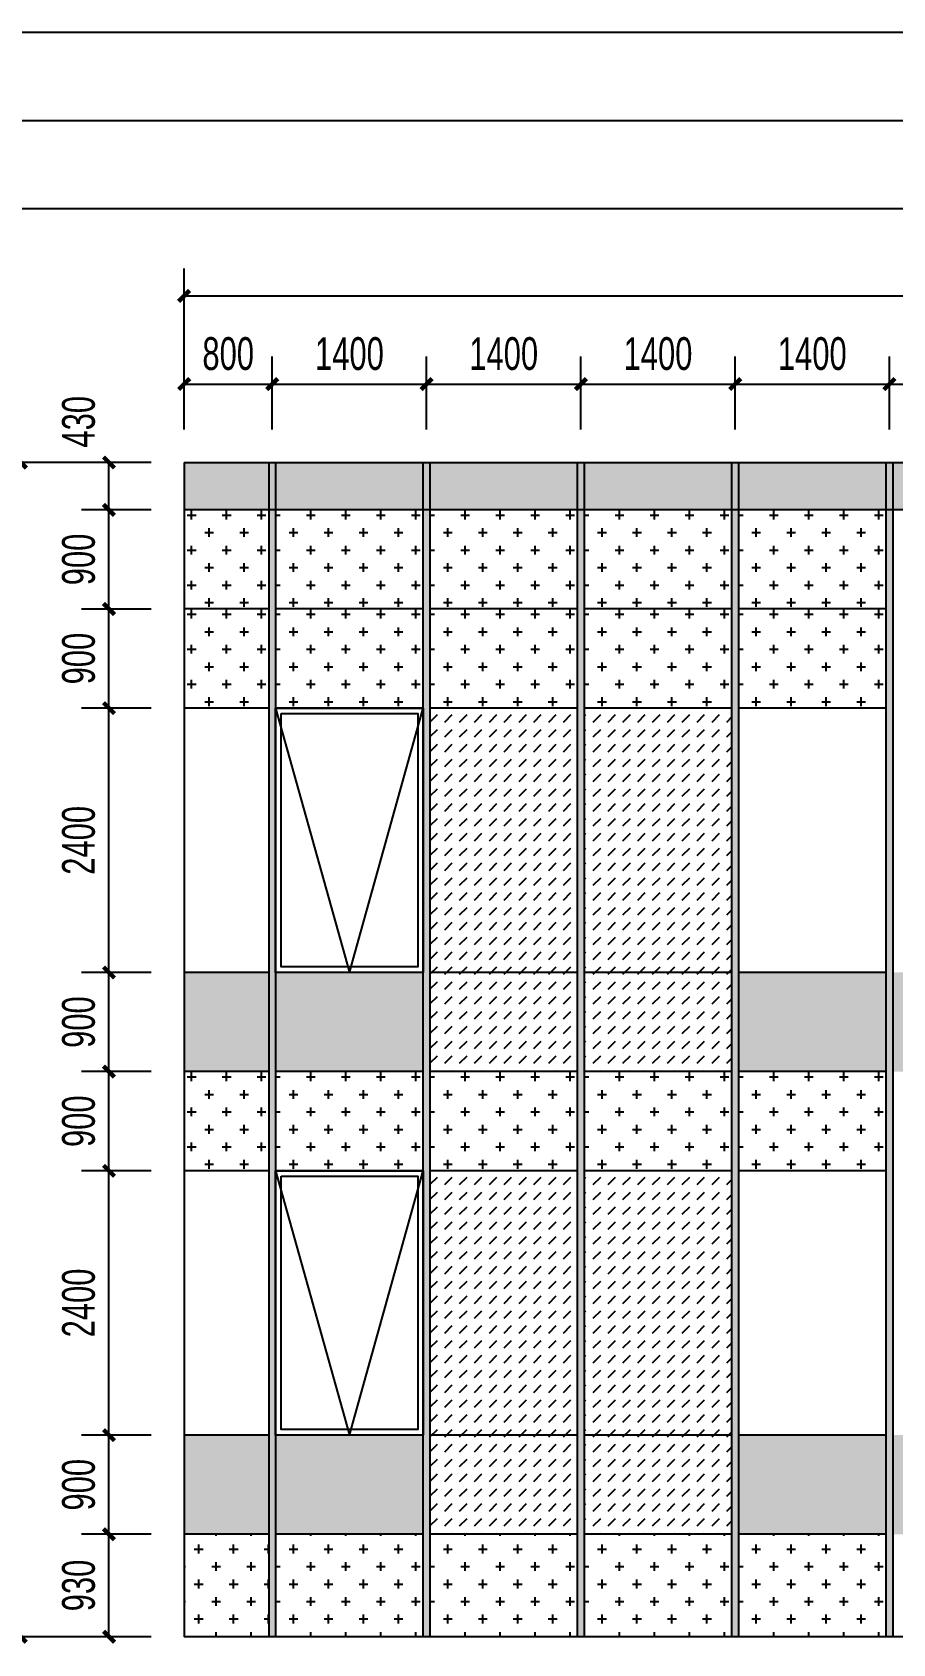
# Model space of a CAD drawing. Extents: x -3 to 440502, y -49243 to 59402.
# Drawn here: x 407219 to 415027, y 25198 to 39828 of the extents above; entities that cross this region are included whole.
import ezdxf

# ---------------------------------------------------------------- set-up
doc = ezdxf.new("R2010")
doc.units = 0
doc.header["$LTSCALE"] = 1000
doc.header["$MEASUREMENT"] = 0
for name, color, linetype in [('01-标注_尺寸', 124, 'Continuous'), ('05-填充_156', 156, 'Continuous'), ('05-填充_18', 18, 'Continuous'), ('05-填充_天正', 26, 'Continuous'), ('A-0-图名图例', 2, 'Continuous'), ('A-C_窗', 140, 'Continuous'), ('D_铝板', 181, 'Continuous'), ('E-立面', 255, 'Continuous')]:
    doc.layers.add(name, color=color, linetype=linetype)
doc.styles.add('_TCH_DIM_T3', font='ros.shx', dxfattribs={"width": 0.705882, "bigfont": 'jd.shx'})
doc.dimstyles.new('_TCH_ARCH&&100', dxfattribs={"dimtxt": 297.5, "dimasz": 100, "dimexe": 250, "dimexo": 300, "dimgap": 126.25, "dimtad": 1, "dimdec": 0, "dimzin": 0, "dimdsep": 46, "dimtxsty": '_TCH_DIM_T3', "dimblk": 'ARCHTICK', "dimcen": 0.09, "dimclrt": 7, "dimazin": 2, "dimtfac": 1, "dimtdec": 0, "dimtix": 1, "dimtmove": 2, "dimatfit": 3, "dimfxl": 0, "dimtolj": 1, "dimtzin": 0, "dimarcsym": 0})
pattern_1 = [(45, (422681.58, 60348.03), (4e-14, 134.70384), [95.25, -95.25])]
pattern_2 = [(45, (422681.58, 64548.03), (4e-14, 134.70384), [95.25, -95.25])]

# ---------------------------------------------------------------- blocks, each defined once
blk = doc.blocks.new('*U92')
for p, q in [((0, 1600), (29903, 1600)), ((0, 800), (29903, 800)), ((0, 0), (29903, 0))]:
    blk.add_line(p, q)
blk = doc.blocks.new('A$C2DDF4F07')
at = {"layer": 'A-C_窗'}
for points in [[(0, 2400), (1340, 2400), (1340, 0), (0, 0)], [(50, 2350), (1290, 2350), (1290, 50), (50, 50)]]:
    blk.add_lwpolyline(points, close=True, dxfattribs=at)
blk.add_lwpolyline([(0, 2400), (670, 0), (1340, 2400)], dxfattribs=at)
blk = doc.blocks.new('*U22')
at = {"layer": '05-填充_18'}
h = blk.add_hatch(color=256, dxfattribs=at)
h.dxf.hatch_style = 1
h.paths.add_polyline_path([(60, -10350), (0, -10350), (0, 310), (60, 310)])
blk.add_lwpolyline([(60, -10350), (0, -10350), (0, 310), (60, 310)], close=True)
blk = doc.blocks.new('_ArchTick')
at = {"color": 0, "linetype": 'ByBlock', "const_width": 0.4}
blk.add_lwpolyline([(-0.5, -0.5), (0.5, 0.5)], dxfattribs=at)
blk = doc.blocks.new('*D958')
at = {"layer": '01-标注_尺寸', "color": 0, "lineweight": -2, "transparency": 16777216}
for p, q in [((408297, 26192), (407665, 26192)), ((407915, 25262), (407915, 26192)), ((408297, 25262), (407665, 25262))]:
    blk.add_line(p, q, dxfattribs=at)
at = {"layer": 'Defpoints', "color": 0, "transparency": 16777216}
for p in [(407915, 26192), (408597, 26192), (408597, 25262)]:
    blk.add_point(p, dxfattribs=at)
at = {"layer": '01-标注_尺寸', "color": 0, "lineweight": -2, "transparency": 16777216, "xscale": 100, "yscale": 100, "zscale": 100}
for p, rotation in [((407915, 26192), 90), ((407915, 25262), 270)]:
    blk.add_blockref('_ArchTick', p, dxfattribs=dict(at, rotation=rotation))
at = {"layer": '01-标注_尺寸', "color": 7, "transparency": 16777216, "insert": (407640, 25727), "char_height": 297.5, "attachment_point": 5, "rotation": 90, "style": '_TCH_DIM_T3'}
blk.add_mtext('\\A1;930', dxfattribs=at)
blk = doc.blocks.new('*D959')
at = {"layer": '01-标注_尺寸', "color": 0, "lineweight": -2, "transparency": 16777216}
for p, q in [((408297, 27092), (407665, 27092)), ((407915, 26192), (407915, 27092)), ((408297, 26192), (407665, 26192))]:
    blk.add_line(p, q, dxfattribs=at)
at = {"layer": 'Defpoints', "color": 0, "transparency": 16777216}
for p in [(407915, 27092), (408597, 27092), (408597, 26192)]:
    blk.add_point(p, dxfattribs=at)
at = {"layer": '01-标注_尺寸', "color": 0, "lineweight": -2, "transparency": 16777216, "xscale": 100, "yscale": 100, "zscale": 100}
for p, rotation in [((407915, 27092), 90), ((407915, 26192), 270)]:
    blk.add_blockref('_ArchTick', p, dxfattribs=dict(at, rotation=rotation))
at = {"layer": '01-标注_尺寸', "color": 7, "transparency": 16777216, "insert": (407640, 26642), "char_height": 297.5, "attachment_point": 5, "rotation": 90, "style": '_TCH_DIM_T3'}
blk.add_mtext('\\A1;900', dxfattribs=at)
blk = doc.blocks.new('*D960')
at = {"layer": '01-标注_尺寸', "color": 0, "lineweight": -2, "transparency": 16777216}
for p, q in [((408297, 29492), (407665, 29492)), ((407915, 27092), (407915, 29492)), ((408297, 27092), (407665, 27092))]:
    blk.add_line(p, q, dxfattribs=at)
at = {"layer": 'Defpoints', "color": 0, "transparency": 16777216}
for p in [(407915, 29492), (408597, 29492), (408597, 27092)]:
    blk.add_point(p, dxfattribs=at)
at = {"layer": '01-标注_尺寸', "color": 0, "lineweight": -2, "transparency": 16777216, "xscale": 100, "yscale": 100, "zscale": 100}
for p, rotation in [((407915, 29492), 90), ((407915, 27092), 270)]:
    blk.add_blockref('_ArchTick', p, dxfattribs=dict(at, rotation=rotation))
at = {"layer": '01-标注_尺寸', "color": 7, "transparency": 16777216, "insert": (407640, 28292), "char_height": 297.5, "attachment_point": 5, "rotation": 90, "style": '_TCH_DIM_T3'}
blk.add_mtext('\\A1;2400', dxfattribs=at)
blk = doc.blocks.new('*D961')
at = {"layer": '01-标注_尺寸', "color": 0, "lineweight": -2, "transparency": 16777216}
for p, q in [((408297, 30392), (407665, 30392)), ((407915, 29492), (407915, 30392)), ((408297, 29492), (407665, 29492))]:
    blk.add_line(p, q, dxfattribs=at)
at = {"layer": 'Defpoints', "color": 0, "transparency": 16777216}
for p in [(407915, 30392), (408597, 30392), (408597, 29492)]:
    blk.add_point(p, dxfattribs=at)
at = {"layer": '01-标注_尺寸', "color": 0, "lineweight": -2, "transparency": 16777216, "xscale": 100, "yscale": 100, "zscale": 100}
for p, rotation in [((407915, 30392), 90), ((407915, 29492), 270)]:
    blk.add_blockref('_ArchTick', p, dxfattribs=dict(at, rotation=rotation))
at = {"layer": '01-标注_尺寸', "color": 7, "transparency": 16777216, "insert": (407640, 29942), "char_height": 297.5, "attachment_point": 5, "rotation": 90, "style": '_TCH_DIM_T3'}
blk.add_mtext('\\A1;900', dxfattribs=at)
blk = doc.blocks.new('*D962')
at = {"layer": '01-标注_尺寸', "color": 0, "lineweight": -2, "transparency": 16777216}
for p, q in [((408297, 31292), (407665, 31292)), ((407915, 30392), (407915, 31292)), ((408297, 30392), (407665, 30392))]:
    blk.add_line(p, q, dxfattribs=at)
at = {"layer": 'Defpoints', "color": 0, "transparency": 16777216}
for p in [(407915, 31292), (408597, 31292), (408597, 30392)]:
    blk.add_point(p, dxfattribs=at)
at = {"layer": '01-标注_尺寸', "color": 0, "lineweight": -2, "transparency": 16777216, "xscale": 100, "yscale": 100, "zscale": 100}
for p, rotation in [((407915, 31292), 90), ((407915, 30392), 270)]:
    blk.add_blockref('_ArchTick', p, dxfattribs=dict(at, rotation=rotation))
at = {"layer": '01-标注_尺寸', "color": 7, "transparency": 16777216, "insert": (407640, 30842), "char_height": 297.5, "attachment_point": 5, "rotation": 90, "style": '_TCH_DIM_T3'}
blk.add_mtext('\\A1;900', dxfattribs=at)
blk = doc.blocks.new('*D963')
at = {"layer": '01-标注_尺寸', "color": 0, "lineweight": -2, "transparency": 16777216}
for p, q in [((408297, 33692), (407665, 33692)), ((407915, 31292), (407915, 33692)), ((408297, 31292), (407665, 31292))]:
    blk.add_line(p, q, dxfattribs=at)
at = {"layer": 'Defpoints', "color": 0, "transparency": 16777216}
for p in [(407915, 33692), (408597, 33692), (408597, 31292)]:
    blk.add_point(p, dxfattribs=at)
at = {"layer": '01-标注_尺寸', "color": 0, "lineweight": -2, "transparency": 16777216, "xscale": 100, "yscale": 100, "zscale": 100}
for p, rotation in [((407915, 33692), 90), ((407915, 31292), 270)]:
    blk.add_blockref('_ArchTick', p, dxfattribs=dict(at, rotation=rotation))
at = {"layer": '01-标注_尺寸', "color": 7, "transparency": 16777216, "insert": (407640, 32492), "char_height": 297.5, "attachment_point": 5, "rotation": 90, "style": '_TCH_DIM_T3'}
blk.add_mtext('\\A1;2400', dxfattribs=at)
blk = doc.blocks.new('*D964')
at = {"layer": '01-标注_尺寸', "color": 0, "lineweight": -2, "transparency": 16777216}
for p, q in [((408297, 34592), (407665, 34592)), ((407915, 33692), (407915, 34592)), ((408297, 33692), (407665, 33692))]:
    blk.add_line(p, q, dxfattribs=at)
at = {"layer": 'Defpoints', "color": 0, "transparency": 16777216}
for p in [(407915, 34592), (408597, 34592), (408597, 33692)]:
    blk.add_point(p, dxfattribs=at)
at = {"layer": '01-标注_尺寸', "color": 0, "lineweight": -2, "transparency": 16777216, "xscale": 100, "yscale": 100, "zscale": 100}
for p, rotation in [((407915, 34592), 90), ((407915, 33692), 270)]:
    blk.add_blockref('_ArchTick', p, dxfattribs=dict(at, rotation=rotation))
at = {"layer": '01-标注_尺寸', "color": 7, "transparency": 16777216, "insert": (407640, 34142), "char_height": 297.5, "attachment_point": 5, "rotation": 90, "style": '_TCH_DIM_T3'}
blk.add_mtext('\\A1;900', dxfattribs=at)
blk = doc.blocks.new('*D965')
at = {"layer": '01-标注_尺寸', "color": 0, "lineweight": -2, "transparency": 16777216}
for p, q in [((408297, 35492), (407665, 35492)), ((407915, 34592), (407915, 35492)), ((408297, 34592), (407665, 34592))]:
    blk.add_line(p, q, dxfattribs=at)
at = {"layer": 'Defpoints', "color": 0, "transparency": 16777216}
for p in [(407915, 35492), (408597, 35492), (408597, 34592)]:
    blk.add_point(p, dxfattribs=at)
at = {"layer": '01-标注_尺寸', "color": 0, "lineweight": -2, "transparency": 16777216, "xscale": 100, "yscale": 100, "zscale": 100}
for p, rotation in [((407915, 35492), 90), ((407915, 34592), 270)]:
    blk.add_blockref('_ArchTick', p, dxfattribs=dict(at, rotation=rotation))
at = {"layer": '01-标注_尺寸', "color": 7, "transparency": 16777216, "insert": (407640, 35042), "char_height": 297.5, "attachment_point": 5, "rotation": 90, "style": '_TCH_DIM_T3'}
blk.add_mtext('\\A1;900', dxfattribs=at)
blk = doc.blocks.new('*D966')
at = {"layer": '01-标注_尺寸', "color": 0, "lineweight": -2, "transparency": 16777216}
for p, q in [((408297, 35922), (407665, 35922)), ((407915, 35492), (407915, 35922)), ((408297, 35492), (407665, 35492))]:
    blk.add_line(p, q, dxfattribs=at)
at = {"layer": 'Defpoints', "color": 0, "transparency": 16777216}
for p in [(407915, 35922), (408597, 35922), (408597, 35492)]:
    blk.add_point(p, dxfattribs=at)
at = {"layer": '01-标注_尺寸', "color": 0, "lineweight": -2, "transparency": 16777216, "xscale": 100, "yscale": 100, "zscale": 100}
for p, rotation in [((407915, 35922), 90), ((407915, 35492), 270)]:
    blk.add_blockref('_ArchTick', p, dxfattribs=dict(at, rotation=rotation))
at = {"layer": '01-标注_尺寸', "color": 7, "transparency": 16777216, "insert": (407640, 36292), "char_height": 297.5, "attachment_point": 5, "rotation": 90, "style": '_TCH_DIM_T3'}
blk.add_mtext('\\A1;430', dxfattribs=at)
blk = doc.blocks.new('*D967')
at = {"layer": '01-标注_尺寸', "color": 0, "lineweight": -2, "transparency": 16777216}
for p, q in [((408197, 35922), (406865, 35922)), ((407115, 25262), (407115, 35922)), ((408197, 25262), (406865, 25262))]:
    blk.add_line(p, q, dxfattribs=at)
at = {"layer": 'Defpoints', "color": 0, "transparency": 16777216}
for p in [(407115, 35922), (408497, 35922), (408497, 25262)]:
    blk.add_point(p, dxfattribs=at)
at = {"layer": '01-标注_尺寸', "color": 0, "lineweight": -2, "transparency": 16777216, "xscale": 100, "yscale": 100, "zscale": 100}
for p, rotation in [((407115, 35922), 90), ((407115, 25262), 270)]:
    blk.add_blockref('_ArchTick', p, dxfattribs=dict(at, rotation=rotation))
at = {"layer": '01-标注_尺寸', "color": 7, "transparency": 16777216, "insert": (406840, 30592), "char_height": 297.5, "attachment_point": 5, "rotation": 90, "style": '_TCH_DIM_T3'}
blk.add_mtext('\\A1;10660', dxfattribs=at)
blk = doc.blocks.new('*D968')
at = {"layer": '01-标注_尺寸', "color": 0, "lineweight": -2, "transparency": 16777216}
for p, q in [((408597, 36222), (408597, 36884)), ((409397, 36222), (409397, 36884)), ((408597, 36634), (409397, 36634))]:
    blk.add_line(p, q, dxfattribs=at)
at = {"layer": 'Defpoints', "color": 0, "transparency": 16777216}
for p in [(409397, 36634), (408597, 35922), (409397, 35922)]:
    blk.add_point(p, dxfattribs=at)
at = {"layer": '01-标注_尺寸', "color": 0, "lineweight": -2, "transparency": 16777216, "xscale": 100, "yscale": 100, "zscale": 100, "rotation": 180}
blk.add_blockref('_ArchTick', (408597, 36634), dxfattribs=at)
at = {"layer": '01-标注_尺寸', "color": 0, "lineweight": -2, "transparency": 16777216, "xscale": 100, "yscale": 100, "zscale": 100}
blk.add_blockref('_ArchTick', (409397, 36634), dxfattribs=at)
at = {"layer": '01-标注_尺寸', "color": 7, "transparency": 16777216, "insert": (408997, 36909), "char_height": 297.5, "attachment_point": 5, "style": '_TCH_DIM_T3'}
blk.add_mtext('\\A1;800', dxfattribs=at)
blk = doc.blocks.new('*D969')
at = {"layer": '01-标注_尺寸', "color": 0, "lineweight": -2, "transparency": 16777216}
for p, q in [((409397, 36222), (409397, 36884)), ((410797, 36222), (410797, 36884)), ((409397, 36634), (410797, 36634))]:
    blk.add_line(p, q, dxfattribs=at)
at = {"layer": 'Defpoints', "color": 0, "transparency": 16777216}
for p in [(410797, 36634), (409397, 35922), (410797, 35922)]:
    blk.add_point(p, dxfattribs=at)
at = {"layer": '01-标注_尺寸', "color": 0, "lineweight": -2, "transparency": 16777216, "xscale": 100, "yscale": 100, "zscale": 100, "rotation": 180}
blk.add_blockref('_ArchTick', (409397, 36634), dxfattribs=at)
at = {"layer": '01-标注_尺寸', "color": 0, "lineweight": -2, "transparency": 16777216, "xscale": 100, "yscale": 100, "zscale": 100}
blk.add_blockref('_ArchTick', (410797, 36634), dxfattribs=at)
at = {"layer": '01-标注_尺寸', "color": 7, "transparency": 16777216, "insert": (410097, 36909), "char_height": 297.5, "attachment_point": 5, "style": '_TCH_DIM_T3'}
blk.add_mtext('\\A1;1400', dxfattribs=at)
blk = doc.blocks.new('*D970')
at = {"layer": '01-标注_尺寸', "color": 0, "lineweight": -2, "transparency": 16777216}
for p, q in [((410797, 36222), (410797, 36884)), ((412197, 36222), (412197, 36884)), ((410797, 36634), (412197, 36634))]:
    blk.add_line(p, q, dxfattribs=at)
at = {"layer": 'Defpoints', "color": 0, "transparency": 16777216}
for p in [(412197, 36634), (410797, 35922), (412197, 35922)]:
    blk.add_point(p, dxfattribs=at)
at = {"layer": '01-标注_尺寸', "color": 0, "lineweight": -2, "transparency": 16777216, "xscale": 100, "yscale": 100, "zscale": 100, "rotation": 180}
blk.add_blockref('_ArchTick', (410797, 36634), dxfattribs=at)
at = {"layer": '01-标注_尺寸', "color": 0, "lineweight": -2, "transparency": 16777216, "xscale": 100, "yscale": 100, "zscale": 100}
blk.add_blockref('_ArchTick', (412197, 36634), dxfattribs=at)
at = {"layer": '01-标注_尺寸', "color": 7, "transparency": 16777216, "insert": (411497, 36909), "char_height": 297.5, "attachment_point": 5, "style": '_TCH_DIM_T3'}
blk.add_mtext('\\A1;1400', dxfattribs=at)
blk = doc.blocks.new('*D971')
at = {"layer": '01-标注_尺寸', "color": 0, "lineweight": -2, "transparency": 16777216}
for p, q in [((412197, 36222), (412197, 36884)), ((413597, 36222), (413597, 36884)), ((412197, 36634), (413597, 36634))]:
    blk.add_line(p, q, dxfattribs=at)
at = {"layer": 'Defpoints', "color": 0, "transparency": 16777216}
for p in [(413597, 36634), (412197, 35922), (413597, 35922)]:
    blk.add_point(p, dxfattribs=at)
at = {"layer": '01-标注_尺寸', "color": 0, "lineweight": -2, "transparency": 16777216, "xscale": 100, "yscale": 100, "zscale": 100, "rotation": 180}
blk.add_blockref('_ArchTick', (412197, 36634), dxfattribs=at)
at = {"layer": '01-标注_尺寸', "color": 0, "lineweight": -2, "transparency": 16777216, "xscale": 100, "yscale": 100, "zscale": 100}
blk.add_blockref('_ArchTick', (413597, 36634), dxfattribs=at)
at = {"layer": '01-标注_尺寸', "color": 7, "transparency": 16777216, "insert": (412897, 36909), "char_height": 297.5, "attachment_point": 5, "style": '_TCH_DIM_T3'}
blk.add_mtext('\\A1;1400', dxfattribs=at)
blk = doc.blocks.new('*D972')
at = {"layer": '01-标注_尺寸', "color": 0, "lineweight": -2, "transparency": 16777216}
for p, q in [((413597, 36222), (413597, 36884)), ((414997, 36222), (414997, 36884)), ((413597, 36634), (414997, 36634))]:
    blk.add_line(p, q, dxfattribs=at)
at = {"layer": 'Defpoints', "color": 0, "transparency": 16777216}
for p in [(414997, 36634), (413597, 35922), (414997, 35922)]:
    blk.add_point(p, dxfattribs=at)
at = {"layer": '01-标注_尺寸', "color": 0, "lineweight": -2, "transparency": 16777216, "xscale": 100, "yscale": 100, "zscale": 100, "rotation": 180}
blk.add_blockref('_ArchTick', (413597, 36634), dxfattribs=at)
at = {"layer": '01-标注_尺寸', "color": 0, "lineweight": -2, "transparency": 16777216, "xscale": 100, "yscale": 100, "zscale": 100}
blk.add_blockref('_ArchTick', (414997, 36634), dxfattribs=at)
at = {"layer": '01-标注_尺寸', "color": 7, "transparency": 16777216, "insert": (414297, 36909), "char_height": 297.5, "attachment_point": 5, "style": '_TCH_DIM_T3'}
blk.add_mtext('\\A1;1400', dxfattribs=at)
blk = doc.blocks.new('*D973')
at = {"layer": '01-标注_尺寸', "color": 0, "lineweight": -2, "transparency": 16777216}
for p, q in [((414997, 36222), (414997, 36884)), ((416397, 36222), (416397, 36884)), ((414997, 36634), (416397, 36634))]:
    blk.add_line(p, q, dxfattribs=at)
at = {"layer": 'Defpoints', "color": 0, "transparency": 16777216}
for p in [(416397, 36634), (414997, 35922), (416397, 35922)]:
    blk.add_point(p, dxfattribs=at)
at = {"layer": '01-标注_尺寸', "color": 0, "lineweight": -2, "transparency": 16777216, "xscale": 100, "yscale": 100, "zscale": 100, "rotation": 180}
blk.add_blockref('_ArchTick', (414997, 36634), dxfattribs=at)
at = {"layer": '01-标注_尺寸', "color": 0, "lineweight": -2, "transparency": 16777216, "xscale": 100, "yscale": 100, "zscale": 100}
blk.add_blockref('_ArchTick', (416397, 36634), dxfattribs=at)
at = {"layer": '01-标注_尺寸', "color": 7, "transparency": 16777216, "insert": (415697, 36909), "char_height": 297.5, "attachment_point": 5, "style": '_TCH_DIM_T3'}
blk.add_mtext('\\A1;1400', dxfattribs=at)
blk = doc.blocks.new('*D980')
at = {"layer": '01-标注_尺寸', "color": 0, "lineweight": -2, "transparency": 16777216}
for p, q in [((408597, 36481), (408597, 37684)), ((424197, 36481), (424197, 37684)), ((408597, 37434), (424197, 37434))]:
    blk.add_line(p, q, dxfattribs=at)
at = {"layer": 'Defpoints', "color": 0, "transparency": 16777216}
for p in [(424197, 37434), (408597, 36181), (424197, 36181)]:
    blk.add_point(p, dxfattribs=at)
at = {"layer": '01-标注_尺寸', "color": 0, "lineweight": -2, "transparency": 16777216, "xscale": 100, "yscale": 100, "zscale": 100, "rotation": 180}
blk.add_blockref('_ArchTick', (408597, 37434), dxfattribs=at)
at = {"layer": '01-标注_尺寸', "color": 0, "lineweight": -2, "transparency": 16777216, "xscale": 100, "yscale": 100, "zscale": 100}
blk.add_blockref('_ArchTick', (424197, 37434), dxfattribs=at)
at = {"layer": '01-标注_尺寸', "color": 7, "transparency": 16777216, "insert": (416397, 37709), "char_height": 297.5, "attachment_point": 5, "style": '_TCH_DIM_T3'}
blk.add_mtext('\\A1;15600', dxfattribs=at)

msp = doc.modelspace()

# ---------------------------------------------------------------- hatches: boundary and pattern name
at = {"layer": '05-填充_156'}
h = msp.add_hatch(dxfattribs=at)
h.set_pattern_fill('CROSS', color=136, scale=100, angle=90)
h.set_pattern_definition([(360, (426881.58, 65448.03), (158.75, 158.75), [79.375, -238.125]), (90, (426921.27, 65408.34), (-158.75, 158.75), [79.375, -238.125])])
h.paths.add_polyline_path([(409367.3, 35492.3), (408597.3, 35492.3), (408597.3, 34592.3), (409367.3, 34592.3)])
h = msp.add_hatch(dxfattribs=at)
h.set_pattern_fill('CROSS', color=136, scale=100, angle=90)
h.set_pattern_definition([(360, (428281.58, 65448.03), (158.75, 158.75), [79.375, -238.125]), (90, (428321.27, 65408.34), (-158.75, 158.75), [79.375, -238.125])])
h.paths.add_polyline_path([(410767.3, 35492.3), (409427.3, 35492.3), (409427.3, 34592.3), (410767.3, 34592.3)])
h = msp.add_hatch(dxfattribs=at)
h.set_pattern_fill('CROSS', color=136, scale=100, angle=90)
h.set_pattern_definition([(360, (429681.58, 65448.03), (158.75, 158.75), [79.375, -238.125]), (90, (429721.27, 65408.34), (-158.75, 158.75), [79.375, -238.125])])
h.paths.add_polyline_path([(412167.3, 35492.3), (410827.3, 35492.3), (410827.3, 34592.3), (412167.3, 34592.3)])
h = msp.add_hatch(dxfattribs=at)
h.set_pattern_fill('CROSS', color=136, scale=100, angle=90)
h.set_pattern_definition([(360, (431081.58, 65448.03), (158.75, 158.75), [79.375, -238.125]), (90, (431121.27, 65408.34), (-158.75, 158.75), [79.375, -238.125])])
h.paths.add_polyline_path([(413567.3, 35492.3), (412227.3, 35492.3), (412227.3, 34592.3), (413567.3, 34592.3)])
h = msp.add_hatch(dxfattribs=at)
h.set_pattern_fill('CROSS', color=136, scale=100, angle=90)
h.set_pattern_definition([(360, (432481.58, 65448.03), (158.75, 158.75), [79.375, -238.125]), (90, (432521.27, 65408.34), (-158.75, 158.75), [79.375, -238.125])])
h.paths.add_polyline_path([(414967.3, 35492.3), (413627.3, 35492.3), (413627.3, 34592.3), (414967.3, 34592.3)])
h = msp.add_hatch(dxfattribs=at)
h.set_pattern_fill('CROSS', color=136, scale=100, angle=90)
h.set_pattern_definition([(360, (426881.58, 64548.03), (158.75, 158.75), [79.375, -238.125]), (90, (426921.27, 64508.34), (-158.75, 158.75), [79.375, -238.125])])
h.paths.add_polyline_path([(409367.3, 34592.3), (408597.3, 34592.3), (408597.3, 33692.3), (409367.3, 33692.3)])
h = msp.add_hatch(dxfattribs=at)
h.set_pattern_fill('CROSS', color=136, scale=100, angle=90)
h.set_pattern_definition([(360, (428281.58, 64548.03), (158.75, 158.75), [79.375, -238.125]), (90, (428321.27, 64508.34), (-158.75, 158.75), [79.375, -238.125])])
h.paths.add_polyline_path([(410767.3, 34592.3), (409427.3, 34592.3), (409427.3, 33692.3), (410767.3, 33692.3)])
h = msp.add_hatch(dxfattribs=at)
h.set_pattern_fill('CROSS', color=136, scale=100, angle=90)
h.set_pattern_definition([(360, (429681.58, 64548.03), (158.75, 158.75), [79.375, -238.125]), (90, (429721.27, 64508.34), (-158.75, 158.75), [79.375, -238.125])])
h.paths.add_polyline_path([(412167.3, 34592.3), (410827.3, 34592.3), (410827.3, 33692.3), (412167.3, 33692.3)])
h = msp.add_hatch(dxfattribs=at)
h.set_pattern_fill('CROSS', color=136, scale=100, angle=90)
h.set_pattern_definition([(360, (431081.58, 64548.03), (158.75, 158.75), [79.375, -238.125]), (90, (431121.27, 64508.34), (-158.75, 158.75), [79.375, -238.125])])
h.paths.add_polyline_path([(413567.3, 34592.3), (412227.3, 34592.3), (412227.3, 33692.3), (413567.3, 33692.3)])
h = msp.add_hatch(dxfattribs=at)
h.set_pattern_fill('CROSS', color=136, scale=100, angle=90)
h.set_pattern_definition([(360, (432481.58, 64548.03), (158.75, 158.75), [79.375, -238.125]), (90, (432521.27, 64508.34), (-158.75, 158.75), [79.375, -238.125])])
h.paths.add_polyline_path([(414967.3, 34592.3), (413627.3, 34592.3), (413627.3, 33692.3), (414967.3, 33692.3)])
h = msp.add_hatch(dxfattribs=at)
h.set_pattern_fill('DASH', color=256, scale=100, angle=135)
h.set_pattern_definition(pattern_2)
h.paths.add_polyline_path([(412167.3, 33692.3), (410827.3, 33692.3), (410827.3, 30392.3), (412167.3, 30392.3)])
h = msp.add_hatch(dxfattribs=at)
h.set_pattern_fill('DASH', color=256, scale=100, angle=135)
h.set_pattern_definition(pattern_2)
h.paths.add_polyline_path([(413567.3, 33692.3), (412227.3, 33692.3), (412227.3, 30392.3), (413567.3, 30392.3)])
h = msp.add_hatch(dxfattribs=at)
h.set_pattern_fill('CROSS', color=136, scale=100, angle=90)
h.set_pattern_definition([(360, (426881.58, 60348.03), (158.75, 158.75), [79.375, -238.125]), (90, (426921.27, 60308.34), (-158.75, 158.75), [79.375, -238.125])])
h.paths.add_polyline_path([(409367.3, 30392.3), (408597.3, 30392.3), (408597.3, 29492.3), (409367.3, 29492.3)])
h = msp.add_hatch(dxfattribs=at)
h.set_pattern_fill('CROSS', color=136, scale=100, angle=90)
h.set_pattern_definition([(360, (428281.58, 60348.03), (158.75, 158.75), [79.375, -238.125]), (90, (428321.27, 60308.34), (-158.75, 158.75), [79.375, -238.125])])
h.paths.add_polyline_path([(410767.3, 30392.3), (409427.3, 30392.3), (409427.3, 29492.3), (410767.3, 29492.3)])
h = msp.add_hatch(dxfattribs=at)
h.set_pattern_fill('CROSS', color=136, scale=100, angle=90)
h.set_pattern_definition([(360, (429681.58, 60348.03), (158.75, 158.75), [79.375, -238.125]), (90, (429721.27, 60308.34), (-158.75, 158.75), [79.375, -238.125])])
h.paths.add_polyline_path([(412167.3, 30392.3), (410827.3, 30392.3), (410827.3, 29492.3), (412167.3, 29492.3)])
h = msp.add_hatch(dxfattribs=at)
h.set_pattern_fill('CROSS', color=136, scale=100, angle=90)
h.set_pattern_definition([(360, (431081.58, 60348.03), (158.75, 158.75), [79.375, -238.125]), (90, (431121.27, 60308.34), (-158.75, 158.75), [79.375, -238.125])])
h.paths.add_polyline_path([(413567.3, 30392.3), (412227.3, 30392.3), (412227.3, 29492.3), (413567.3, 29492.3)])
h = msp.add_hatch(dxfattribs=at)
h.set_pattern_fill('CROSS', color=136, scale=100, angle=90)
h.set_pattern_definition([(360, (432481.58, 60348.03), (158.75, 158.75), [79.375, -238.125]), (90, (432521.27, 60308.34), (-158.75, 158.75), [79.375, -238.125])])
h.paths.add_polyline_path([(414967.3, 30392.3), (413627.3, 30392.3), (413627.3, 29492.3), (414967.3, 29492.3)])
h = msp.add_hatch(dxfattribs=at)
h.set_pattern_fill('DASH', color=256, scale=100, angle=135)
h.set_pattern_definition(pattern_1)
h.paths.add_polyline_path([(412167.3, 29492.3), (410827.3, 29492.3), (410827.3, 26192.3), (412167.3, 26192.3)])
h = msp.add_hatch(dxfattribs=at)
h.set_pattern_fill('DASH', color=256, scale=100, angle=135)
h.set_pattern_definition(pattern_1)
h.paths.add_polyline_path([(413567.3, 29492.3), (412227.3, 29492.3), (412227.3, 26192.3), (413567.3, 26192.3)])
h = msp.add_hatch(dxfattribs=at)
h.set_pattern_fill('CROSS', color=136, scale=100, angle=90)
h.set_pattern_definition([(360, (427421.58, 60348.03), (158.75, 158.75), [79.375, -238.125]), (90, (427461.27, 60308.34), (-158.75, 158.75), [79.375, -238.125])])
h.paths.add_polyline_path([(409367.3, 26192.3), (408597.3, 26192.3), (408597.3, 25262.3), (409367.3, 25262.3)])
h = msp.add_hatch(dxfattribs=at)
h.set_pattern_fill('CROSS', color=136, scale=100, angle=90)
h.set_pattern_definition([(360, (428281.58, 60348.03), (158.75, 158.75), [79.375, -238.125]), (90, (428321.27, 60308.34), (-158.75, 158.75), [79.375, -238.125])])
h.paths.add_polyline_path([(410767.3, 26192.3), (409427.3, 26192.3), (409427.3, 25262.3), (410767.3, 25262.3)])
h = msp.add_hatch(dxfattribs=at)
h.set_pattern_fill('CROSS', color=136, scale=100, angle=90)
h.set_pattern_definition([(360, (429681.58, 60348.03), (158.75, 158.75), [79.375, -238.125]), (90, (429721.27, 60308.34), (-158.75, 158.75), [79.375, -238.125])])
h.paths.add_polyline_path([(412167.3, 26192.3), (410827.3, 26192.3), (410827.3, 25262.3), (412167.3, 25262.3)])
h = msp.add_hatch(dxfattribs=at)
h.set_pattern_fill('CROSS', color=136, scale=100, angle=90)
h.set_pattern_definition([(360, (431081.58, 60348.03), (158.75, 158.75), [79.375, -238.125]), (90, (431121.27, 60308.34), (-158.75, 158.75), [79.375, -238.125])])
h.paths.add_polyline_path([(413567.3, 26192.3), (412227.3, 26192.3), (412227.3, 25262.3), (413567.3, 25262.3)])
h = msp.add_hatch(dxfattribs=at)
h.set_pattern_fill('CROSS', color=136, scale=100, angle=90)
h.set_pattern_definition([(360, (432481.58, 60348.03), (158.75, 158.75), [79.375, -238.125]), (90, (432521.27, 60308.34), (-158.75, 158.75), [79.375, -238.125])])
h.paths.add_polyline_path([(414967.3, 26192.3), (413627.3, 26192.3), (413627.3, 25262.3), (414967.3, 25262.3)])
at = {"layer": '05-填充_18'}
h = msp.add_hatch(color=256, dxfattribs=at)
h.dxf.hatch_style = 1
h.paths.add_polyline_path([(408597.3, 35922.3), (408597.3, 35492.3), (424197.3, 35492.3), (424197.3, 35922.3)])
at = {"layer": '05-填充_天正'}
h = msp.add_hatch(dxfattribs=at)
h.set_pattern_fill('AR-CONC', color=256, scale=200)
h.set_pattern_definition([(50, (0, 0), (364.36934, -31.87817), [38.1, -419.1]), (355, (0, 0), (-70.48565, 382.1133), [30.48, -335.28]), (100.451, (30.36, -2.66), (293.885, 350.23338), [32.38, -356.18]), (46.1842, (0, 101.6), (542.1581, -84.08466), [57.15, -628.65]), (96.6356, (45.2, 94.6), (474.8085, 494.8511), [48.57, -534.27]), (351.184, (0, 101.6), (474.8092, 494.8502), [45.72, -502.92]), (21, (50.8, 76.2), (303.22976, -204.53104), [38.1, -419.1]), (326, (50.8, 76.2), (123.60406, 368.37593), [30.48, -335.28]), (71.4514, (76.07, 59.16), (426.83298, 163.84572), [32.38, -356.18]), (37.5, (0, 0), (6.177207, 169.110078), [0, -331.216, 0, -340.36, 0, -336.55]), (7.5, (0, 0), (133.639325, 200.36115), [0, -194.056, 0, -323.596, 0, -128.27]), (327.5, (-113.28, 0), (271.18119, -11.45749), [0, -127, 0, -396.24, 0, -525.78]), (317.5, (-164.08, 0), (296.25836, 50.85298), [0, -165.1, 0, -263.144, 0, -373.38])])
h.paths.add_polyline_path([(423427.3, 27092.3), (424197.3, 27092.3), (424197.3, 26192.3), (423427.3, 26192.3)])
h.paths.add_polyline_path([(422027.3, 26192.3), (423367.3, 26192.3), (423367.3, 27092.3), (422027.3, 27092.3)])
h.paths.add_polyline_path([(417827.3, 26192.3), (419167.3, 26192.3), (419167.3, 27092.3), (417827.3, 27092.3)])
h.paths.add_polyline_path([(416427.3, 26192.3), (417767.3, 26192.3), (417767.3, 27092.3), (416427.3, 27092.3)])
h.paths.add_polyline_path([(415027.3, 26192.3), (416367.3, 26192.3), (416367.3, 27092.3), (415027.3, 27092.3)])
h.paths.add_polyline_path([(413627.3, 26192.3), (414967.3, 26192.3), (414967.3, 27092.3), (413627.3, 27092.3)])
h.paths.add_polyline_path([(409427.3, 26192.3), (410767.3, 26192.3), (410767.3, 27092.3), (409427.3, 27092.3)])
h.paths.add_polyline_path([(408597.3, 26192.3), (409367.3, 26192.3), (409367.3, 27092.3), (408597.3, 27092.3)])
h.paths.add_polyline_path([(423427.3, 31292.3), (424197.3, 31292.3), (424197.3, 30392.3), (423427.3, 30392.3)])
h.paths.add_polyline_path([(422027.3, 30392.3), (423367.3, 30392.3), (423367.3, 31292.3), (422027.3, 31292.3)])
h.paths.add_polyline_path([(417827.3, 30392.3), (419167.3, 30392.3), (419167.3, 31292.3), (417827.3, 31292.3)])
h.paths.add_polyline_path([(416427.3, 30392.3), (417767.3, 30392.3), (417767.3, 31292.3), (416427.3, 31292.3)])
h.paths.add_polyline_path([(415027.3, 30392.3), (416367.3, 30392.3), (416367.3, 31292.3), (415027.3, 31292.3)])
h.paths.add_polyline_path([(413627.3, 30392.3), (414967.3, 30392.3), (414967.3, 31292.3), (413627.3, 31292.3)])
h.paths.add_polyline_path([(409427.3, 30392.3), (410767.3, 30392.3), (410767.3, 31292.3), (409427.3, 31292.3)])
h.paths.add_polyline_path([(408597.3, 30392.3), (409367.3, 30392.3), (409367.3, 31292.3), (408597.3, 31292.3)])

# ---------------------------------------------------------------- linework, layer by layer
at = {"layer": 'A-C_窗'}
for points in [[(409367.3, 34592.3), (408597.3, 34592.3)], [(410767.3, 34592.3), (409427.3, 34592.3)], [(412167.3, 34592.3), (410827.3, 34592.3)], [(413567.3, 34592.3), (412227.3, 34592.3)], [(414967.3, 34592.3), (413627.3, 34592.3)], [(409367.3, 33692.3), (408597.3, 33692.3)], [(410767.3, 33692.3), (409427.3, 33692.3)], [(412167.3, 33692.3), (410827.3, 33692.3)], [(413567.3, 33692.3), (412227.3, 33692.3)], [(414967.3, 33692.3), (413627.3, 33692.3)], [(409367.3, 31292.3), (408597.3, 31292.3)], [(410767.3, 31292.3), (409427.3, 31292.3)], [(412167.3, 31292.3), (410827.3, 31292.3)], [(413567.3, 31292.3), (412227.3, 31292.3)], [(414967.3, 31292.3), (413627.3, 31292.3)], [(409367.3, 30392.3), (408597.3, 30392.3)], [(410767.3, 30392.3), (409427.3, 30392.3)], [(412167.3, 30392.3), (410827.3, 30392.3)], [(413567.3, 30392.3), (412227.3, 30392.3)], [(414967.3, 30392.3), (413627.3, 30392.3)], [(409367.3, 29492.3), (408597.3, 29492.3)], [(410767.3, 29492.3), (409427.3, 29492.3)], [(412167.3, 29492.3), (410827.3, 29492.3)], [(413567.3, 29492.3), (412227.3, 29492.3)], [(414967.3, 29492.3), (413627.3, 29492.3)], [(409367.3, 27092.3), (408597.3, 27092.3)], [(410767.3, 27092.3), (409427.3, 27092.3)], [(412167.3, 27092.3), (410827.3, 27092.3)], [(413567.3, 27092.3), (412227.3, 27092.3)], [(414967.3, 27092.3), (413627.3, 27092.3)], [(409367.3, 26192.3), (408597.3, 26192.3)], [(410767.3, 26192.3), (409427.3, 26192.3)], [(412167.3, 26192.3), (410827.3, 26192.3)], [(413567.3, 26192.3), (412227.3, 26192.3)], [(414967.3, 26192.3), (413627.3, 26192.3)]]:
    msp.add_lwpolyline(points, dxfattribs=at)
at = {"layer": 'E-立面'}
for p, q in [((408597.3, 35922.3), (424197.3, 35922.3)), ((408597.3, 35922.3), (408597.3, 25262.3)), ((424197.3, 25262.3), (408597.3, 25262.3))]:
    msp.add_line(p, q, dxfattribs=at)
msp.add_lwpolyline([(424197.3, 35492.3), (408597.3, 35492.3)], dxfattribs=at)

# ---------------------------------------------------------------- block references
at = {"layer": 'A-0-图名图例'}
msp.add_blockref('*U92', (403097.3, 38228.2), dxfattribs=at)
at = {"layer": 'A-C_窗'}
for p in [(409427.3, 31292.3), (409427.3, 27092.3)]:
    msp.add_blockref('A$C2DDF4F07', p, dxfattribs=at)
at = {"layer": 'D_铝板'}
for p in [(409367.3, 35612.3), (410767.3, 35612.3), (412167.3, 35612.3), (413567.3, 35612.3), (414967.3, 35612.3)]:
    msp.add_blockref('*U22', p, dxfattribs=at)

# ---------------------------------------------------------------- dimensions: what is measured, and where the dimension line sits
at = {"layer": '01-标注_尺寸'}
for p1, p2, distance, picture, middle in [((408597.3, 36181.3), (424197.3, 36181.3), 1253, '*D980', (416397.3, 37709.3)), ((408597.3, 35922.3), (409397.3, 35922.3), 712, '*D968', (408997.3, 36909.3)), ((409397.3, 35922.3), (410797.3, 35922.3), 712, '*D969', (410097.3, 36909.3)), ((410797.3, 35922.3), (412197.3, 35922.3), 712, '*D970', (411497.3, 36909.3)), ((412197.3, 35922.3), (413597.3, 35922.3), 712, '*D971', (412897.3, 36909.3)), ((413597.3, 35922.3), (414997.3, 35922.3), 712, '*D972', (414297.3, 36909.3)), ((414997.3, 35922.3), (416397.3, 35922.3), 712, '*D973', (415697.3, 36909.3)), ((408497.3, 25262.3), (408497.3, 35922.3), 1382.7, '*D967', (406839.7, 30592.3)), ((408597.3, 34592.3), (408597.3, 35492.3), 682.6, '*D965', (407639.7, 35042.3)), ((408597.3, 33692.3), (408597.3, 34592.3), 682.6, '*D964', (407639.7, 34142.3)), ((408597.3, 31292.3), (408597.3, 33692.3), 682.6, '*D963', (407639.7, 32492.3)), ((408597.3, 30392.3), (408597.3, 31292.3), 682.6, '*D962', (407639.7, 30842.3)), ((408597.3, 29492.3), (408597.3, 30392.3), 682.6, '*D961', (407639.7, 29942.3)), ((408597.3, 27092.3), (408597.3, 29492.3), 682.6, '*D960', (407639.7, 28292.3)), ((408597.3, 26192.3), (408597.3, 27092.3), 682.6, '*D959', (407639.7, 26642.3)), ((408597.3, 25262.3), (408597.3, 26192.3), 682.6, '*D958', (407639.7, 25727.3))]:
    dim = msp.add_aligned_dim(p1=p1, p2=p2, distance=distance, dimstyle='_TCH_ARCH&&100', dxfattribs=at)
    dim.commit()
    dim.dimension.update_dxf_attribs({"geometry": picture, "text_midpoint": middle})
dim = msp.add_linear_dim(base=(407914.7, 35922.3), p1=(408597.3, 35492.3), p2=(408597.3, 35922.3), angle=90, dimstyle='_TCH_ARCH&&100', dxfattribs=at)
dim.commit()
dim.dimension.update_dxf_attribs({"geometry": '*D966', "text_midpoint": (407639.7, 36292.3), "dimtype": 161})

doc.saveas('drawing.dxf')
